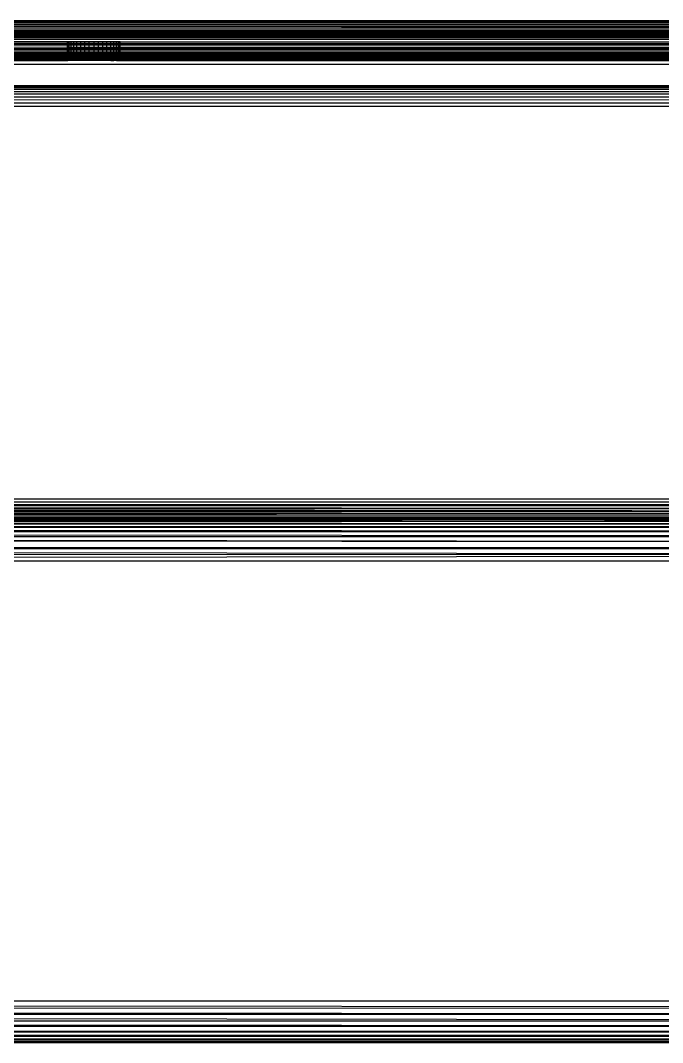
# Model space of a CAD drawing. Header units: inches. Extents: x 12 to 4609, y 5 to 3256.
# Drawn here: x 1033.2 to 1094.3, y 1641.8 to 1739.1 of the extents above; entities that cross this region are included whole.
import ezdxf

# ---------------------------------------------------------------- set-up
doc = ezdxf.new("R2010")
doc.units = ezdxf.units.IN
doc.header["$MEASUREMENT"] = 0

msp = doc.modelspace()

# ---------------------------------------------------------------- linework, layer by layer
for p, q in [((787.494, 1739.109), (1592.894, 1739.109)), ((787.494, 1739.109), (1075.526, 1739.081)), ((845.464, 1738.753), (1265.653, 1738.858)), ((875.002, 1739.07), (1075.526, 1739.081)), ((875.002, 1739.07), (1046.142, 1738.995)), ((922.886, 1738.969), (1046.142, 1738.995)), ((1010.778, 1738.941), (1168.514, 1738.941)), ((1010.778, 1738.941), (1265.653, 1738.858)), ((1046.142, 1738.995), (1338.068, 1739.056)), ((1046.142, 1738.995), (1168.514, 1738.941)), ((1075.526, 1739.081), (1592.894, 1739.109)), ((1075.526, 1739.081), (1338.068, 1739.056)), ((787.124, 1737.836), (1042.833, 1737.912)), ((1130.887, 1737.844), (787.124, 1737.836)), ((787.364, 1738.656), (1593.168, 1738.162)), ((787.364, 1738.656), (1563.556, 1738.121)), ((787.392, 1738.753), (1593.168, 1738.162)), ((1593.088, 1738.43), (845.464, 1738.753)), ((845.464, 1738.753), (1095.9, 1738.753)), ((1235.193, 1738.237), (858.161, 1738.371)), ((1235.193, 1738.237), (871.524, 1738.076)), ((871.524, 1738.076), (1563.556, 1738.121)), ((1593.193, 1738.077), (871.524, 1738.076)), ((871.524, 1738.076), (1177.113, 1737.952)), ((871.524, 1738.076), (1042.833, 1737.912)), ((1042.833, 1737.912), (1177.113, 1737.952)), ((1042.833, 1737.912), (1130.887, 1737.844)), ((786.831, 1736.932), (1037.694, 1736.932)), ((786.831, 1736.932), (1037.694, 1736.777)), ((786.831, 1736.932), (1037.694, 1736.847)), ((786.917, 1737.176), (1037.694, 1737.101)), ((787.018, 1737.497), (1593.557, 1736.932)), ((1155.728, 1737.639), (787.03, 1737.613)), ((1155.728, 1737.639), (787.063, 1737.639)), ((1309.64, 1737.585), (861.954, 1737.497)), ((1593.466, 1737.193), (861.954, 1737.497)), ((861.954, 1737.497), (1593.374, 1737.486)), ((904.291, 1737.728), (1208.315, 1737.784)), ((1238.869, 1737.76), (1007.544, 1737.691)), ((1007.544, 1737.691), (1155.728, 1737.639)), ((1037.694, 1736.932), (1037.694, 1737.101)), ((1037.694, 1737.101), (1037.732, 1737.101)), ((1037.694, 1736.932), (1037.732, 1736.932)), ((1037.694, 1736.847), (1037.694, 1736.932)), ((1037.732, 1736.932), (1037.732, 1737.101)), ((1037.732, 1737.101), (1037.845, 1737.1)), ((1037.732, 1736.847), (1037.732, 1736.932)), ((1037.732, 1736.932), (1037.845, 1736.932)), ((1037.845, 1736.932), (1037.845, 1737.1)), ((1037.845, 1737.1), (1038.029, 1737.1)), ((1037.845, 1736.847), (1037.845, 1736.932)), ((1037.845, 1736.932), (1038.029, 1736.932)), ((1038.029, 1736.932), (1038.029, 1737.1)), ((1038.029, 1737.1), (1038.279, 1737.1)), ((1038.029, 1736.847), (1038.029, 1736.932)), ((1038.029, 1736.932), (1038.279, 1736.932)), ((1038.279, 1736.932), (1038.279, 1737.1)), ((1038.279, 1737.1), (1038.587, 1737.1)), ((1038.279, 1736.847), (1038.279, 1736.932)), ((1038.279, 1736.932), (1038.587, 1736.932)), ((1038.587, 1736.932), (1038.587, 1737.1)), ((1038.587, 1737.1), (1038.944, 1737.1)), ((1038.587, 1736.847), (1038.587, 1736.932)), ((1038.587, 1736.932), (1038.944, 1736.932)), ((1038.944, 1736.932), (1038.944, 1737.1)), ((1038.944, 1737.1), (1039.339, 1737.1)), ((1038.944, 1736.847), (1038.944, 1736.932)), ((1038.944, 1736.932), (1039.339, 1736.932)), ((1039.339, 1736.932), (1039.339, 1737.1)), ((1039.339, 1737.1), (1039.76, 1737.1)), ((1039.339, 1736.847), (1039.339, 1736.932)), ((1039.339, 1736.932), (1039.76, 1736.932)), ((1039.76, 1736.932), (1039.76, 1737.1)), ((1039.76, 1737.1), (1040.194, 1737.1)), ((1039.76, 1736.846), (1039.76, 1736.932)), ((1039.76, 1736.932), (1040.194, 1736.932)), ((1040.194, 1737.1), (1040.194, 1736.932)), ((1040.194, 1737.1), (1040.628, 1737.1)), ((1040.194, 1736.932), (1040.194, 1736.846)), ((1040.194, 1736.932), (1040.628, 1736.932)), ((1040.628, 1736.932), (1040.628, 1737.1)), ((1040.628, 1737.1), (1041.049, 1737.1)), ((1040.628, 1736.846), (1040.628, 1736.932)), ((1040.628, 1736.932), (1041.049, 1736.932)), ((1041.049, 1736.932), (1041.049, 1737.1)), ((1041.049, 1737.1), (1041.444, 1737.099)), ((1041.049, 1736.846), (1041.049, 1736.932)), ((1041.049, 1736.932), (1041.444, 1736.932)), ((1041.444, 1736.932), (1041.444, 1737.099)), ((1041.444, 1737.099), (1041.801, 1737.099)), ((1041.444, 1736.846), (1041.444, 1736.932)), ((1041.444, 1736.932), (1041.801, 1736.932)), ((1041.801, 1736.932), (1041.801, 1737.099)), ((1041.801, 1737.099), (1042.109, 1737.099)), ((1041.801, 1736.846), (1041.801, 1736.932)), ((1041.801, 1736.932), (1042.109, 1736.932)), ((1042.109, 1736.932), (1042.109, 1737.099)), ((1042.109, 1737.099), (1042.359, 1737.099)), ((1042.109, 1736.846), (1042.109, 1736.932)), ((1042.109, 1736.932), (1042.359, 1736.932)), ((1042.359, 1736.932), (1042.359, 1737.099)), ((1042.359, 1737.099), (1042.543, 1737.099)), ((1042.359, 1736.846), (1042.359, 1736.932)), ((1042.359, 1736.932), (1042.543, 1736.932)), ((1042.543, 1736.932), (1042.543, 1737.099)), ((1042.543, 1737.099), (1042.656, 1737.099)), ((1042.543, 1736.846), (1042.543, 1736.932)), ((1042.543, 1736.932), (1042.656, 1736.932)), ((1042.656, 1736.932), (1042.656, 1737.099)), ((1042.656, 1737.099), (1042.694, 1737.099)), ((1042.656, 1736.845), (1042.656, 1736.932)), ((1042.656, 1736.932), (1042.694, 1736.932)), ((1042.694, 1736.932), (1042.694, 1737.099)), ((1042.694, 1737.099), (1137.694, 1737.07)), ((1042.694, 1736.845), (1042.694, 1736.932)), ((1042.694, 1736.932), (1137.694, 1736.932)), ((1594.025, 1735.821), (786.457, 1736.012)), ((786.457, 1736.012), (1594.118, 1735.684)), ((786.457, 1736.012), (1037.694, 1736.012)), ((786.546, 1736.191), (1037.694, 1736.135)), ((786.644, 1736.432), (1037.694, 1736.432)), ((786.644, 1736.432), (1037.694, 1736.359)), ((786.644, 1736.432), (1037.694, 1736.301)), ((786.731, 1736.647), (1037.694, 1736.58)), ((1037.694, 1736.847), (1037.732, 1736.847)), ((1037.694, 1736.777), (1037.694, 1736.847)), ((1037.694, 1736.777), (1037.732, 1736.777)), ((1037.694, 1736.58), (1037.694, 1736.777)), ((1037.694, 1736.58), (1037.732, 1736.58)), ((1037.694, 1736.432), (1037.694, 1736.58)), ((1037.694, 1736.432), (1037.732, 1736.432)), ((1037.694, 1736.359), (1037.694, 1736.432)), ((1037.694, 1736.359), (1037.732, 1736.359)), ((1037.694, 1736.301), (1037.694, 1736.359)), ((1037.694, 1736.301), (1037.732, 1736.301)), ((1037.694, 1736.135), (1037.694, 1736.301)), ((1037.694, 1736.135), (1037.732, 1736.135)), ((1037.694, 1736.012), (1037.694, 1736.135)), ((1037.694, 1736.012), (1037.732, 1736.012)), ((1037.732, 1736.847), (1037.845, 1736.847)), ((1037.732, 1736.777), (1037.732, 1736.847)), ((1037.732, 1736.777), (1037.845, 1736.777)), ((1037.732, 1736.58), (1037.732, 1736.777)), ((1037.732, 1736.58), (1037.845, 1736.58)), ((1037.732, 1736.432), (1037.732, 1736.58)), ((1037.732, 1736.432), (1037.845, 1736.432)), ((1037.732, 1736.359), (1037.732, 1736.432)), ((1037.732, 1736.359), (1037.845, 1736.359)), ((1037.732, 1736.301), (1037.732, 1736.359)), ((1037.732, 1736.301), (1037.845, 1736.301)), ((1037.732, 1736.135), (1037.732, 1736.301)), ((1037.732, 1736.012), (1037.732, 1736.135)), ((1037.732, 1736.135), (1037.845, 1736.135)), ((1037.732, 1736.012), (1037.845, 1736.012)), ((1037.845, 1736.847), (1038.029, 1736.847)), ((1037.845, 1736.777), (1037.845, 1736.847)), ((1037.845, 1736.58), (1037.845, 1736.777)), ((1037.845, 1736.777), (1038.029, 1736.777)), ((1037.845, 1736.58), (1038.029, 1736.58)), ((1037.845, 1736.432), (1037.845, 1736.58)), ((1037.845, 1736.432), (1038.029, 1736.432)), ((1037.845, 1736.359), (1037.845, 1736.432)), ((1037.845, 1736.359), (1038.029, 1736.359)), ((1037.845, 1736.301), (1037.845, 1736.359)), ((1037.845, 1736.301), (1038.029, 1736.301)), ((1037.845, 1736.135), (1037.845, 1736.301)), ((1037.845, 1736.135), (1038.029, 1736.135)), ((1037.845, 1736.012), (1037.845, 1736.135)), ((1037.845, 1736.012), (1038.029, 1736.012)), ((1038.029, 1736.847), (1038.279, 1736.847)), ((1038.029, 1736.777), (1038.029, 1736.847)), ((1038.029, 1736.58), (1038.029, 1736.777)), ((1038.029, 1736.777), (1038.279, 1736.776)), ((1038.029, 1736.58), (1038.279, 1736.58)), ((1038.029, 1736.432), (1038.029, 1736.58)), ((1038.029, 1736.432), (1038.279, 1736.432)), ((1038.029, 1736.359), (1038.029, 1736.432)), ((1038.029, 1736.359), (1038.279, 1736.359)), ((1038.029, 1736.301), (1038.029, 1736.359)), ((1038.029, 1736.301), (1038.279, 1736.301)), ((1038.029, 1736.135), (1038.029, 1736.301)), ((1038.029, 1736.012), (1038.029, 1736.135)), ((1038.029, 1736.135), (1038.279, 1736.135)), ((1038.029, 1736.012), (1038.279, 1736.012)), ((1038.279, 1736.776), (1038.279, 1736.847)), ((1038.279, 1736.847), (1038.587, 1736.847)), ((1038.279, 1736.58), (1038.279, 1736.776)), ((1038.279, 1736.776), (1038.587, 1736.776)), ((1038.279, 1736.58), (1038.587, 1736.58)), ((1038.279, 1736.432), (1038.279, 1736.58)), ((1038.279, 1736.432), (1038.587, 1736.432)), ((1038.279, 1736.359), (1038.279, 1736.432)), ((1038.279, 1736.359), (1038.587, 1736.359)), ((1038.279, 1736.301), (1038.279, 1736.359)), ((1038.279, 1736.301), (1038.587, 1736.301)), ((1038.279, 1736.135), (1038.279, 1736.301)), ((1038.279, 1736.135), (1038.587, 1736.135)), ((1038.279, 1736.012), (1038.279, 1736.135)), ((1038.279, 1736.012), (1038.587, 1736.012)), ((1038.587, 1736.776), (1038.587, 1736.847)), ((1038.587, 1736.847), (1038.944, 1736.847)), ((1038.587, 1736.58), (1038.587, 1736.776)), ((1038.587, 1736.776), (1038.944, 1736.776)), ((1038.587, 1736.432), (1038.587, 1736.58)), ((1038.587, 1736.58), (1038.944, 1736.58)), ((1038.587, 1736.359), (1038.587, 1736.432)), ((1038.587, 1736.432), (1038.944, 1736.432)), ((1038.587, 1736.359), (1038.944, 1736.359)), ((1038.587, 1736.301), (1038.587, 1736.359)), ((1038.587, 1736.301), (1038.944, 1736.301)), ((1038.587, 1736.135), (1038.587, 1736.301)), ((1038.587, 1736.135), (1038.944, 1736.135)), ((1038.587, 1736.012), (1038.587, 1736.135)), ((1038.587, 1736.012), (1038.944, 1736.012)), ((1038.944, 1736.776), (1038.944, 1736.847)), ((1038.944, 1736.847), (1039.339, 1736.847)), ((1038.944, 1736.58), (1038.944, 1736.776)), ((1038.944, 1736.776), (1039.339, 1736.776)), ((1038.944, 1736.432), (1038.944, 1736.58)), ((1038.944, 1736.58), (1039.339, 1736.58)), ((1038.944, 1736.359), (1038.944, 1736.432)), ((1038.944, 1736.432), (1039.339, 1736.432)), ((1038.944, 1736.301), (1038.944, 1736.359)), ((1038.944, 1736.359), (1039.339, 1736.358)), ((1038.944, 1736.135), (1038.944, 1736.301)), ((1038.944, 1736.301), (1039.339, 1736.3)), ((1038.944, 1736.012), (1038.944, 1736.135)), ((1038.944, 1736.135), (1039.339, 1736.135)), ((1038.944, 1736.012), (1039.339, 1736.012)), ((1039.339, 1736.776), (1039.339, 1736.847)), ((1039.339, 1736.847), (1039.76, 1736.846)), ((1039.339, 1736.58), (1039.339, 1736.776)), ((1039.339, 1736.776), (1039.76, 1736.775)), ((1039.339, 1736.432), (1039.339, 1736.58)), ((1039.339, 1736.58), (1039.76, 1736.579)), ((1039.339, 1736.358), (1039.339, 1736.432)), ((1039.339, 1736.432), (1039.76, 1736.432)), ((1039.339, 1736.3), (1039.339, 1736.358)), ((1039.339, 1736.358), (1039.76, 1736.358)), ((1039.339, 1736.135), (1039.339, 1736.3)), ((1039.339, 1736.3), (1039.76, 1736.3)), ((1039.339, 1736.012), (1039.339, 1736.135)), ((1039.339, 1736.135), (1039.76, 1736.135)), ((1039.339, 1736.012), (1039.76, 1736.012)), ((1039.76, 1736.775), (1039.76, 1736.846)), ((1039.76, 1736.846), (1040.194, 1736.846)), ((1039.76, 1736.579), (1039.76, 1736.775)), ((1039.76, 1736.775), (1040.194, 1736.775)), ((1039.76, 1736.432), (1039.76, 1736.579)), ((1039.76, 1736.579), (1040.194, 1736.579)), ((1039.76, 1736.358), (1039.76, 1736.432)), ((1039.76, 1736.432), (1040.194, 1736.432)), ((1039.76, 1736.3), (1039.76, 1736.358)), ((1039.76, 1736.358), (1040.194, 1736.358)), ((1039.76, 1736.135), (1039.76, 1736.3)), ((1039.76, 1736.3), (1040.194, 1736.3)), ((1039.76, 1736.012), (1039.76, 1736.135)), ((1039.76, 1736.135), (1040.194, 1736.134)), ((1039.76, 1736.012), (1040.194, 1736.012)), ((1040.194, 1736.846), (1040.194, 1736.775)), ((1040.194, 1736.846), (1040.628, 1736.846)), ((1040.194, 1736.775), (1040.194, 1736.579)), ((1040.194, 1736.775), (1040.628, 1736.775)), ((1040.194, 1736.579), (1040.194, 1736.432)), ((1040.194, 1736.579), (1040.628, 1736.579)), ((1040.194, 1736.432), (1040.194, 1736.358)), ((1040.194, 1736.432), (1040.628, 1736.432)), ((1040.194, 1736.358), (1040.194, 1736.3)), ((1040.194, 1736.358), (1040.628, 1736.358)), ((1040.194, 1736.3), (1040.194, 1736.134)), ((1040.194, 1736.3), (1040.628, 1736.3)), ((1040.194, 1736.134), (1040.194, 1736.012)), ((1040.194, 1736.134), (1040.628, 1736.134)), ((1040.194, 1736.012), (1040.628, 1736.012)), ((1040.628, 1736.775), (1040.628, 1736.846)), ((1040.628, 1736.846), (1041.049, 1736.846)), ((1040.628, 1736.579), (1040.628, 1736.775)), ((1040.628, 1736.775), (1041.049, 1736.775)), ((1040.628, 1736.432), (1040.628, 1736.579)), ((1040.628, 1736.579), (1041.049, 1736.579)), ((1040.628, 1736.358), (1040.628, 1736.432)), ((1040.628, 1736.432), (1041.049, 1736.432)), ((1040.628, 1736.3), (1040.628, 1736.358)), ((1040.628, 1736.358), (1041.049, 1736.358)), ((1040.628, 1736.134), (1040.628, 1736.3)), ((1040.628, 1736.3), (1041.049, 1736.3)), ((1040.628, 1736.012), (1040.628, 1736.134)), ((1040.628, 1736.134), (1041.049, 1736.134)), ((1040.628, 1736.012), (1041.049, 1736.012)), ((1041.049, 1736.775), (1041.049, 1736.846)), ((1041.049, 1736.846), (1041.444, 1736.846)), ((1041.049, 1736.579), (1041.049, 1736.775)), ((1041.049, 1736.775), (1041.444, 1736.774)), ((1041.049, 1736.432), (1041.049, 1736.579)), ((1041.049, 1736.579), (1041.444, 1736.579)), ((1041.049, 1736.358), (1041.049, 1736.432)), ((1041.049, 1736.432), (1041.444, 1736.432)), ((1041.049, 1736.3), (1041.049, 1736.358)), ((1041.049, 1736.358), (1041.444, 1736.358)), ((1041.049, 1736.134), (1041.049, 1736.3)), ((1041.049, 1736.3), (1041.444, 1736.299)), ((1041.049, 1736.012), (1041.049, 1736.134)), ((1041.049, 1736.134), (1041.444, 1736.134)), ((1041.049, 1736.012), (1041.444, 1736.012)), ((1041.444, 1736.774), (1041.444, 1736.846)), ((1041.444, 1736.846), (1041.801, 1736.846)), ((1041.444, 1736.579), (1041.444, 1736.774)), ((1041.444, 1736.774), (1041.801, 1736.774)), ((1041.444, 1736.432), (1041.444, 1736.579)), ((1041.444, 1736.579), (1041.801, 1736.579)), ((1041.444, 1736.358), (1041.444, 1736.432)), ((1041.444, 1736.432), (1041.801, 1736.432)), ((1041.444, 1736.299), (1041.444, 1736.358)), ((1041.444, 1736.358), (1041.801, 1736.358)), ((1041.444, 1736.134), (1041.444, 1736.299)), ((1041.444, 1736.299), (1041.801, 1736.299)), ((1041.444, 1736.012), (1041.444, 1736.134)), ((1041.444, 1736.134), (1041.801, 1736.134)), ((1041.444, 1736.012), (1041.801, 1736.012)), ((1041.801, 1736.774), (1041.801, 1736.846)), ((1041.801, 1736.846), (1042.109, 1736.846)), ((1041.801, 1736.579), (1041.801, 1736.774)), ((1041.801, 1736.774), (1042.109, 1736.774)), ((1041.801, 1736.432), (1041.801, 1736.579)), ((1041.801, 1736.579), (1042.109, 1736.579)), ((1041.801, 1736.358), (1041.801, 1736.432)), ((1041.801, 1736.432), (1042.109, 1736.432)), ((1041.801, 1736.299), (1041.801, 1736.358)), ((1041.801, 1736.358), (1042.109, 1736.358)), ((1041.801, 1736.134), (1041.801, 1736.299)), ((1041.801, 1736.299), (1042.109, 1736.299)), ((1041.801, 1736.012), (1041.801, 1736.134)), ((1041.801, 1736.134), (1042.109, 1736.134)), ((1041.801, 1736.012), (1042.109, 1736.012)), ((1042.109, 1736.774), (1042.109, 1736.846)), ((1042.109, 1736.846), (1042.359, 1736.846)), ((1042.109, 1736.579), (1042.109, 1736.774)), ((1042.109, 1736.774), (1042.359, 1736.774)), ((1042.109, 1736.432), (1042.109, 1736.579)), ((1042.109, 1736.579), (1042.359, 1736.579)), ((1042.109, 1736.358), (1042.109, 1736.432)), ((1042.109, 1736.432), (1042.359, 1736.432)), ((1042.109, 1736.299), (1042.109, 1736.358)), ((1042.109, 1736.358), (1042.359, 1736.358)), ((1042.109, 1736.134), (1042.109, 1736.299)), ((1042.109, 1736.299), (1042.359, 1736.299)), ((1042.109, 1736.012), (1042.109, 1736.134)), ((1042.109, 1736.134), (1042.359, 1736.134)), ((1042.109, 1736.012), (1042.359, 1736.012)), ((1042.359, 1736.774), (1042.359, 1736.846)), ((1042.359, 1736.846), (1042.543, 1736.846)), ((1042.359, 1736.579), (1042.359, 1736.774)), ((1042.359, 1736.774), (1042.543, 1736.774)), ((1042.359, 1736.432), (1042.359, 1736.579)), ((1042.359, 1736.579), (1042.543, 1736.579)), ((1042.359, 1736.358), (1042.359, 1736.432)), ((1042.359, 1736.432), (1042.543, 1736.432)), ((1042.359, 1736.299), (1042.359, 1736.358)), ((1042.359, 1736.358), (1042.543, 1736.357)), ((1042.359, 1736.134), (1042.359, 1736.299)), ((1042.359, 1736.299), (1042.543, 1736.299)), ((1042.359, 1736.012), (1042.359, 1736.134)), ((1042.359, 1736.134), (1042.543, 1736.134)), ((1042.359, 1736.012), (1042.543, 1736.012)), ((1042.543, 1736.774), (1042.543, 1736.846)), ((1042.543, 1736.846), (1042.656, 1736.845)), ((1042.543, 1736.579), (1042.543, 1736.774)), ((1042.543, 1736.774), (1042.656, 1736.774)), ((1042.543, 1736.432), (1042.543, 1736.579)), ((1042.543, 1736.579), (1042.656, 1736.579)), ((1042.543, 1736.357), (1042.543, 1736.432)), ((1042.543, 1736.432), (1042.656, 1736.432)), ((1042.543, 1736.299), (1042.543, 1736.357)), ((1042.543, 1736.357), (1042.656, 1736.357)), ((1042.543, 1736.134), (1042.543, 1736.299)), ((1042.543, 1736.299), (1042.656, 1736.299)), ((1042.543, 1736.012), (1042.543, 1736.134)), ((1042.543, 1736.134), (1042.656, 1736.134)), ((1042.543, 1736.012), (1042.656, 1736.012)), ((1042.656, 1736.774), (1042.656, 1736.845)), ((1042.656, 1736.845), (1042.694, 1736.845)), ((1042.656, 1736.579), (1042.656, 1736.774)), ((1042.656, 1736.774), (1042.694, 1736.774)), ((1042.656, 1736.432), (1042.656, 1736.579)), ((1042.656, 1736.579), (1042.694, 1736.579)), ((1042.656, 1736.357), (1042.656, 1736.432)), ((1042.656, 1736.432), (1042.694, 1736.432)), ((1042.656, 1736.299), (1042.656, 1736.357)), ((1042.656, 1736.357), (1042.694, 1736.357)), ((1042.656, 1736.134), (1042.656, 1736.299)), ((1042.656, 1736.299), (1042.694, 1736.299)), ((1042.656, 1736.012), (1042.656, 1736.134)), ((1042.656, 1736.134), (1042.694, 1736.134)), ((1042.656, 1736.012), (1042.694, 1736.012)), ((1042.694, 1736.774), (1042.694, 1736.845)), ((1042.694, 1736.845), (1137.694, 1736.813)), ((1042.694, 1736.579), (1042.694, 1736.774)), ((1042.694, 1736.774), (1137.694, 1736.715)), ((1042.694, 1736.432), (1042.694, 1736.579)), ((1042.694, 1736.579), (1137.694, 1736.553)), ((1042.694, 1736.357), (1042.694, 1736.432)), ((1042.694, 1736.432), (1137.694, 1736.432)), ((1042.694, 1736.299), (1042.694, 1736.357)), ((1042.694, 1736.357), (1137.694, 1736.33)), ((1042.694, 1736.134), (1042.694, 1736.299)), ((1042.694, 1736.299), (1137.694, 1736.249)), ((1042.694, 1736.012), (1042.694, 1736.134)), ((1042.694, 1736.134), (1137.694, 1736.113)), ((1042.694, 1736.012), (1137.694, 1736.012)), ((1190.194, 1734.913), (783.368, 1734.913)), ((785.794, 1735.309), (1037.694, 1735.309)), ((1037.694, 1735.361), (785.987, 1735.37)), ((786.083, 1735.458), (1037.694, 1735.457)), ((1037.694, 1735.426), (786.083, 1735.458)), ((1037.694, 1735.515), (786.174, 1735.54)), ((786.27, 1735.684), (1037.694, 1735.684)), ((1037.694, 1735.613), (786.27, 1735.684)), ((1038.029, 1735.64), (786.27, 1735.684)), ((786.36, 1735.818), (1037.694, 1735.776)), ((1037.694, 1735.776), (1037.732, 1735.776)), ((1037.694, 1735.684), (1037.694, 1735.776)), ((1037.694, 1735.684), (1037.732, 1735.684)), ((1037.694, 1735.613), (1037.694, 1735.684)), ((1037.732, 1735.613), (1037.694, 1735.613)), ((1037.694, 1735.515), (1037.694, 1735.613)), ((1037.732, 1735.515), (1037.694, 1735.515)), ((1037.694, 1735.457), (1037.694, 1735.515)), ((1037.694, 1735.457), (1037.732, 1735.457)), ((1037.694, 1735.426), (1037.694, 1735.457)), ((1037.732, 1735.426), (1037.694, 1735.426)), ((1037.694, 1735.361), (1037.694, 1735.426)), ((1037.732, 1735.361), (1037.694, 1735.361)), ((1037.694, 1735.309), (1037.694, 1735.361)), ((1037.694, 1735.309), (1037.732, 1735.309)), ((1037.732, 1735.684), (1037.732, 1735.776)), ((1037.732, 1735.776), (1037.845, 1735.776)), ((1037.732, 1735.613), (1037.732, 1735.684)), ((1037.732, 1735.684), (1037.845, 1735.684)), ((1037.845, 1735.613), (1037.732, 1735.613)), ((1037.732, 1735.515), (1037.732, 1735.613)), ((1037.845, 1735.514), (1037.732, 1735.515)), ((1037.732, 1735.457), (1037.732, 1735.515)), ((1037.732, 1735.457), (1037.845, 1735.457)), ((1037.732, 1735.426), (1037.732, 1735.457)), ((1037.845, 1735.426), (1037.732, 1735.426)), ((1037.732, 1735.361), (1037.732, 1735.426)), ((1037.845, 1735.361), (1037.732, 1735.361)), ((1037.732, 1735.309), (1037.732, 1735.361)), ((1037.845, 1735.309), (1037.732, 1735.309)), ((1037.845, 1735.684), (1037.845, 1735.776)), ((1037.845, 1735.776), (1038.029, 1735.776)), ((1037.845, 1735.684), (1038.029, 1735.684)), ((1037.845, 1735.613), (1037.845, 1735.684)), ((1038.029, 1735.613), (1037.845, 1735.613)), ((1037.845, 1735.514), (1037.845, 1735.613)), ((1037.845, 1735.457), (1037.845, 1735.514)), ((1038.029, 1735.514), (1037.845, 1735.514)), ((1037.845, 1735.426), (1037.845, 1735.457)), ((1037.845, 1735.457), (1038.029, 1735.457)), ((1037.845, 1735.361), (1037.845, 1735.426)), ((1038.029, 1735.426), (1037.845, 1735.426)), ((1037.845, 1735.309), (1037.845, 1735.361)), ((1038.029, 1735.361), (1037.845, 1735.361)), ((1038.029, 1735.309), (1037.845, 1735.309)), ((1038.029, 1735.684), (1038.029, 1735.776)), ((1038.029, 1735.776), (1038.279, 1735.776)), ((1038.029, 1735.64), (1038.029, 1735.684)), ((1038.029, 1735.684), (1038.279, 1735.684)), ((1038.029, 1735.613), (1038.029, 1735.64)), ((1038.029, 1735.64), (1137.694, 1735.623)), ((1038.279, 1735.613), (1038.029, 1735.613)), ((1038.029, 1735.514), (1038.029, 1735.613)), ((1038.029, 1735.457), (1038.029, 1735.514)), ((1038.279, 1735.514), (1038.029, 1735.514)), ((1038.029, 1735.426), (1038.029, 1735.457)), ((1038.029, 1735.457), (1038.279, 1735.457)), ((1038.029, 1735.361), (1038.029, 1735.426)), ((1038.279, 1735.426), (1038.029, 1735.426)), ((1038.029, 1735.309), (1038.029, 1735.361)), ((1038.279, 1735.361), (1038.029, 1735.361)), ((1038.279, 1735.309), (1038.029, 1735.309)), ((1038.279, 1735.684), (1038.279, 1735.776)), ((1038.279, 1735.776), (1038.587, 1735.776)), ((1038.279, 1735.613), (1038.279, 1735.684)), ((1038.279, 1735.684), (1038.587, 1735.684)), ((1038.279, 1735.514), (1038.279, 1735.613)), ((1038.587, 1735.613), (1038.279, 1735.613)), ((1038.279, 1735.457), (1038.279, 1735.514)), ((1038.587, 1735.514), (1038.279, 1735.514)), ((1038.279, 1735.426), (1038.279, 1735.457)), ((1038.279, 1735.457), (1038.587, 1735.457)), ((1038.279, 1735.361), (1038.279, 1735.426)), ((1038.587, 1735.426), (1038.279, 1735.426)), ((1038.279, 1735.309), (1038.279, 1735.361)), ((1038.587, 1735.361), (1038.279, 1735.361)), ((1038.587, 1735.309), (1038.279, 1735.309)), ((1038.587, 1735.684), (1038.587, 1735.776)), ((1038.587, 1735.776), (1038.944, 1735.776)), ((1038.587, 1735.613), (1038.587, 1735.684)), ((1038.587, 1735.684), (1038.944, 1735.684)), ((1038.587, 1735.514), (1038.587, 1735.613)), ((1038.944, 1735.613), (1038.587, 1735.613)), ((1038.587, 1735.457), (1038.587, 1735.514)), ((1038.944, 1735.514), (1038.587, 1735.514)), ((1038.587, 1735.426), (1038.587, 1735.457)), ((1038.587, 1735.457), (1038.944, 1735.457)), ((1038.587, 1735.361), (1038.587, 1735.426)), ((1038.944, 1735.426), (1038.587, 1735.426)), ((1038.587, 1735.309), (1038.587, 1735.361)), ((1038.944, 1735.361), (1038.587, 1735.361)), ((1038.944, 1735.309), (1038.587, 1735.309)), ((1038.944, 1735.684), (1038.944, 1735.776)), ((1038.944, 1735.776), (1039.339, 1735.776)), ((1038.944, 1735.613), (1038.944, 1735.684)), ((1038.944, 1735.684), (1039.339, 1735.684)), ((1038.944, 1735.514), (1038.944, 1735.613)), ((1039.339, 1735.613), (1038.944, 1735.613)), ((1038.944, 1735.457), (1038.944, 1735.514)), ((1039.339, 1735.514), (1038.944, 1735.514)), ((1038.944, 1735.426), (1038.944, 1735.457)), ((1038.944, 1735.457), (1039.339, 1735.457)), ((1038.944, 1735.361), (1038.944, 1735.426)), ((1039.339, 1735.426), (1038.944, 1735.426)), ((1038.944, 1735.309), (1038.944, 1735.361)), ((1039.339, 1735.361), (1038.944, 1735.361)), ((1039.339, 1735.309), (1038.944, 1735.309)), ((1039.339, 1735.684), (1039.339, 1735.776)), ((1039.339, 1735.776), (1039.76, 1735.776)), ((1039.339, 1735.613), (1039.339, 1735.684)), ((1039.339, 1735.684), (1039.76, 1735.684)), ((1039.339, 1735.514), (1039.339, 1735.613)), ((1039.76, 1735.613), (1039.339, 1735.613)), ((1039.339, 1735.457), (1039.339, 1735.514)), ((1039.76, 1735.514), (1039.339, 1735.514)), ((1039.339, 1735.426), (1039.339, 1735.457)), ((1039.339, 1735.457), (1039.76, 1735.457)), ((1039.339, 1735.361), (1039.339, 1735.426)), ((1039.76, 1735.426), (1039.339, 1735.426)), ((1039.339, 1735.309), (1039.339, 1735.361)), ((1039.76, 1735.361), (1039.339, 1735.361)), ((1039.76, 1735.309), (1039.339, 1735.309)), ((1039.76, 1735.684), (1039.76, 1735.776)), ((1039.76, 1735.776), (1040.194, 1735.776)), ((1039.76, 1735.613), (1039.76, 1735.684)), ((1039.76, 1735.684), (1040.194, 1735.684)), ((1039.76, 1735.514), (1039.76, 1735.613)), ((1040.194, 1735.613), (1039.76, 1735.613)), ((1039.76, 1735.457), (1039.76, 1735.514)), ((1040.194, 1735.514), (1039.76, 1735.514)), ((1039.76, 1735.426), (1039.76, 1735.457)), ((1039.76, 1735.457), (1040.194, 1735.457)), ((1039.76, 1735.361), (1039.76, 1735.426)), ((1040.194, 1735.426), (1039.76, 1735.426)), ((1039.76, 1735.309), (1039.76, 1735.361)), ((1040.194, 1735.361), (1039.76, 1735.361)), ((1040.194, 1735.309), (1039.76, 1735.309)), ((1040.194, 1735.776), (1040.194, 1735.684)), ((1040.194, 1735.776), (1040.628, 1735.776)), ((1040.194, 1735.684), (1040.194, 1735.613)), ((1040.194, 1735.684), (1040.628, 1735.684)), ((1040.194, 1735.613), (1040.194, 1735.514)), ((1040.628, 1735.612), (1040.194, 1735.613)), ((1040.194, 1735.514), (1040.194, 1735.457)), ((1040.628, 1735.514), (1040.194, 1735.514)), ((1040.194, 1735.457), (1040.194, 1735.426)), ((1040.194, 1735.457), (1040.628, 1735.457)), ((1040.194, 1735.426), (1040.194, 1735.361)), ((1040.628, 1735.426), (1040.194, 1735.426)), ((1040.194, 1735.361), (1040.194, 1735.309)), ((1040.628, 1735.361), (1040.194, 1735.361)), ((1040.628, 1735.309), (1040.194, 1735.309)), ((1040.628, 1735.684), (1040.628, 1735.776)), ((1040.628, 1735.776), (1041.049, 1735.776)), ((1040.628, 1735.612), (1040.628, 1735.684)), ((1040.628, 1735.684), (1041.049, 1735.684)), ((1040.628, 1735.514), (1040.628, 1735.612)), ((1041.049, 1735.612), (1040.628, 1735.612)), ((1040.628, 1735.457), (1040.628, 1735.514)), ((1041.049, 1735.514), (1040.628, 1735.514)), ((1040.628, 1735.426), (1040.628, 1735.457)), ((1040.628, 1735.457), (1041.049, 1735.457)), ((1040.628, 1735.361), (1040.628, 1735.426)), ((1041.049, 1735.426), (1040.628, 1735.426)), ((1040.628, 1735.309), (1040.628, 1735.361)), ((1041.049, 1735.361), (1040.628, 1735.361)), ((1041.049, 1735.309), (1040.628, 1735.309)), ((1041.049, 1735.684), (1041.049, 1735.776)), ((1041.049, 1735.776), (1041.444, 1735.776)), ((1041.049, 1735.612), (1041.049, 1735.684)), ((1041.049, 1735.684), (1041.444, 1735.684)), ((1041.049, 1735.514), (1041.049, 1735.612)), ((1041.444, 1735.612), (1041.049, 1735.612)), ((1041.049, 1735.457), (1041.049, 1735.514)), ((1041.444, 1735.514), (1041.049, 1735.514)), ((1041.049, 1735.426), (1041.049, 1735.457)), ((1041.049, 1735.457), (1041.444, 1735.457)), ((1041.049, 1735.361), (1041.049, 1735.426)), ((1041.444, 1735.426), (1041.049, 1735.426)), ((1041.049, 1735.309), (1041.049, 1735.361)), ((1041.444, 1735.361), (1041.049, 1735.361)), ((1041.444, 1735.309), (1041.049, 1735.309)), ((1041.444, 1735.684), (1041.444, 1735.776)), ((1041.444, 1735.776), (1041.801, 1735.776)), ((1041.444, 1735.612), (1041.444, 1735.684)), ((1041.444, 1735.684), (1041.801, 1735.684)), ((1041.444, 1735.514), (1041.444, 1735.612)), ((1041.801, 1735.612), (1041.444, 1735.612)), ((1041.444, 1735.457), (1041.444, 1735.514)), ((1041.801, 1735.514), (1041.444, 1735.514)), ((1041.444, 1735.426), (1041.444, 1735.457)), ((1041.444, 1735.457), (1041.801, 1735.457)), ((1041.444, 1735.361), (1041.444, 1735.426)), ((1041.801, 1735.426), (1041.444, 1735.426)), ((1041.444, 1735.309), (1041.444, 1735.361)), ((1041.801, 1735.361), (1041.444, 1735.361)), ((1041.801, 1735.309), (1041.444, 1735.309)), ((1041.801, 1735.684), (1041.801, 1735.776)), ((1041.801, 1735.776), (1042.109, 1735.775)), ((1041.801, 1735.612), (1041.801, 1735.684)), ((1041.801, 1735.684), (1042.109, 1735.684)), ((1041.801, 1735.514), (1041.801, 1735.612)), ((1042.109, 1735.612), (1041.801, 1735.612)), ((1041.801, 1735.457), (1041.801, 1735.514)), ((1042.109, 1735.514), (1041.801, 1735.514)), ((1041.801, 1735.426), (1041.801, 1735.457)), ((1041.801, 1735.457), (1042.109, 1735.457)), ((1041.801, 1735.361), (1041.801, 1735.426)), ((1042.109, 1735.426), (1041.801, 1735.426)), ((1041.801, 1735.309), (1041.801, 1735.361)), ((1042.109, 1735.361), (1041.801, 1735.361)), ((1041.801, 1735.309), (1042.109, 1735.309)), ((1042.109, 1735.684), (1042.109, 1735.775)), ((1042.109, 1735.775), (1042.359, 1735.775)), ((1042.109, 1735.612), (1042.109, 1735.684)), ((1042.109, 1735.684), (1042.359, 1735.684)), ((1042.109, 1735.514), (1042.109, 1735.612)), ((1042.359, 1735.612), (1042.109, 1735.612)), ((1042.109, 1735.457), (1042.109, 1735.514)), ((1042.359, 1735.514), (1042.109, 1735.514)), ((1042.109, 1735.426), (1042.109, 1735.457)), ((1042.109, 1735.457), (1042.359, 1735.457)), ((1042.109, 1735.361), (1042.109, 1735.426)), ((1042.359, 1735.425), (1042.109, 1735.426)), ((1042.109, 1735.309), (1042.109, 1735.361)), ((1042.359, 1735.361), (1042.109, 1735.361)), ((1042.359, 1735.309), (1042.109, 1735.309)), ((1042.359, 1735.684), (1042.359, 1735.775)), ((1042.359, 1735.775), (1042.543, 1735.775)), ((1042.359, 1735.612), (1042.359, 1735.684)), ((1042.359, 1735.684), (1042.543, 1735.684)), ((1042.359, 1735.514), (1042.359, 1735.612)), ((1042.543, 1735.612), (1042.359, 1735.612)), ((1042.359, 1735.457), (1042.359, 1735.514)), ((1042.543, 1735.514), (1042.359, 1735.514)), ((1042.359, 1735.425), (1042.359, 1735.457)), ((1042.359, 1735.457), (1042.543, 1735.457)), ((1042.359, 1735.361), (1042.359, 1735.425)), ((1042.543, 1735.425), (1042.359, 1735.425)), ((1042.359, 1735.309), (1042.359, 1735.361)), ((1042.543, 1735.361), (1042.359, 1735.361)), ((1042.359, 1735.309), (1042.543, 1735.309)), ((1042.543, 1735.684), (1042.543, 1735.775)), ((1042.543, 1735.775), (1042.656, 1735.775)), ((1042.543, 1735.612), (1042.543, 1735.684)), ((1042.543, 1735.684), (1042.656, 1735.684)), ((1042.543, 1735.514), (1042.543, 1735.612)), ((1042.656, 1735.612), (1042.543, 1735.612)), ((1042.543, 1735.457), (1042.543, 1735.514)), ((1042.656, 1735.514), (1042.543, 1735.514)), ((1042.543, 1735.425), (1042.543, 1735.457)), ((1042.543, 1735.457), (1042.656, 1735.457)), ((1042.543, 1735.361), (1042.543, 1735.425)), ((1042.656, 1735.425), (1042.543, 1735.425)), ((1042.543, 1735.309), (1042.543, 1735.361)), ((1042.656, 1735.361), (1042.543, 1735.361)), ((1042.543, 1735.309), (1042.656, 1735.309)), ((1042.656, 1735.684), (1042.656, 1735.775)), ((1042.656, 1735.775), (1042.694, 1735.775)), ((1042.656, 1735.612), (1042.656, 1735.684)), ((1042.656, 1735.684), (1042.694, 1735.684)), ((1042.656, 1735.514), (1042.656, 1735.612)), ((1042.694, 1735.612), (1042.656, 1735.612)), ((1042.656, 1735.457), (1042.656, 1735.514)), ((1042.694, 1735.514), (1042.656, 1735.514)), ((1042.656, 1735.425), (1042.656, 1735.457)), ((1042.656, 1735.457), (1042.694, 1735.457)), ((1042.656, 1735.361), (1042.656, 1735.425)), ((1042.694, 1735.425), (1042.656, 1735.425)), ((1042.656, 1735.309), (1042.656, 1735.361)), ((1042.694, 1735.361), (1042.656, 1735.361)), ((1042.656, 1735.309), (1042.694, 1735.309)), ((1042.694, 1735.684), (1042.694, 1735.775)), ((1042.694, 1735.775), (1137.694, 1735.76)), ((1042.694, 1735.612), (1042.694, 1735.684)), ((1042.694, 1735.684), (1137.694, 1735.684)), ((1042.694, 1735.514), (1042.694, 1735.612)), ((1137.694, 1735.585), (1042.694, 1735.612)), ((1042.694, 1735.457), (1042.694, 1735.514)), ((1137.694, 1735.504), (1042.694, 1735.514)), ((1042.694, 1735.425), (1042.694, 1735.457)), ((1042.694, 1735.457), (1137.694, 1735.457)), ((1042.694, 1735.361), (1042.694, 1735.425)), ((1137.694, 1735.414), (1042.694, 1735.425)), ((1042.694, 1735.309), (1042.694, 1735.361)), ((1137.694, 1735.357), (1042.694, 1735.361)), ((1042.694, 1735.309), (1137.694, 1735.309)), ((783.368, 1732.888), (1190.194, 1732.913)), ((1190.194, 1732.792), (783.368, 1732.815)), ((1190.194, 1732.729), (783.368, 1732.729)), ((1188.194, 1732.703), (783.368, 1732.695)), ((1188.194, 1732.531), (783.368, 1732.531)), ((1188.194, 1732.327), (783.368, 1732.327)), ((1188.194, 1732.088), (783.368, 1732.088)), ((1188.194, 1731.821), (783.368, 1731.821)), ((1188.194, 1731.538), (783.368, 1731.531)), ((1188.194, 1731.226), (783.368, 1731.226)), ((1188.194, 1730.913), (783.368, 1730.913)), ((1186.194, 1693.578), (742.027, 1693.321)), ((1186.194, 1693.25), (742.027, 1693.321)), ((742.034, 1693.578), (1186.194, 1693.578)), ((1186.194, 1692.922), (832.679, 1693.169)), ((1186.194, 1693.25), (892.585, 1693.238)), ((742.004, 1692.409), (1129.597, 1692.36)), ((742.01, 1692.629), (1091.429, 1692.412)), ((742.016, 1692.105), (1057.576, 1692.109)), ((1129.597, 1692.36), (742.018, 1692.334)), ((1186.194, 1692.11), (742.018, 1692.334)), ((742.026, 1692.922), (1186.194, 1692.922)), ((1186.194, 1692.922), (742.027, 1693.064)), ((1186.194, 1692.922), (789.605, 1692.891)), ((789.605, 1692.891), (1186.194, 1692.629)), ((1186.194, 1692.629), (931.523, 1692.629)), ((1091.429, 1692.412), (931.523, 1692.629)), ((977.518, 1692), (1057.576, 1692.109)), ((1186.194, 1692.11), (1057.576, 1692.109)), ((1091.429, 1692.412), (1186.194, 1692.353)), ((1129.597, 1692.36), (1091.429, 1692.412)), ((774.083, 1691.169), (1190.194, 1690.855)), ((790.219, 1691.189), (1186.194, 1691.183)), ((1186.194, 1691.749), (793.718, 1691.751)), ((806.025, 1691.619), (1137.22, 1691.619)), ((860.567, 1691.276), (1186.194, 1691.183)), ((874.84, 1691.861), (1186.194, 1691.749)), ((1186.194, 1691.907), (909.547, 1691.908)), ((910.252, 1691.338), (1186.194, 1691.183)), ((977.518, 1692), (1186.194, 1691.907)), ((982.566, 1691.427), (1186.194, 1691.423)), ((1088.805, 1691.559), (986.476, 1691.586)), ((1088.805, 1691.559), (1021.165, 1691.475)), ((1021.165, 1691.475), (1186.194, 1691.423)), ((1070.529, 1691.67), (1029.148, 1691.68)), ((1186.194, 1691.68), (1070.529, 1691.67)), ((1154.174, 1691.64), (1070.529, 1691.67)), ((1088.805, 1691.559), (1115.323, 1691.592)), ((738.861, 1690.476), (1190.194, 1690.447)), ((1190.194, 1690.855), (739.231, 1690.844)), ((739.231, 1690.844), (1190.194, 1690.447)), ((739.351, 1690.962), (1190.194, 1690.855)), ((741.991, 1690.447), (1190.194, 1690.447)), ((938.441, 1690.22), (1190.194, 1689.97)), ((738.222, 1689.841), (1190.194, 1689.435)), ((738.344, 1689.962), (1190.194, 1689.97)), ((738.344, 1689.962), (1190.194, 1689.435)), ((736.075, 1687.619), (1190.194, 1688.245)), ((736.746, 1688.371), (1190.194, 1688.245)), ((737.237, 1688.85), (1190.194, 1688.855)), ((737.237, 1688.85), (1190.194, 1688.245)), ((1190.194, 1688.855), (737.469, 1689.085)), ((737.562, 1689.177), (1190.194, 1688.855)), ((1190.194, 1687.619), (736.075, 1687.619)), ((694.248, 1645.64), (1186.194, 1645.794)), ((694.248, 1645.64), (1186.194, 1645.134)), ((694.25, 1645.794), (1186.194, 1645.794)), ((1186.194, 1644.492), (694.235, 1644.413)), ((694.241, 1644.971), (1186.194, 1645.134)), ((694.241, 1644.971), (1186.194, 1644.492)), ((694.227, 1643.813), (1186.194, 1643.885)), ((694.227, 1643.813), (1186.194, 1643.331)), ((1186.194, 1643.885), (694.235, 1644.413)), ((1186.194, 1642.845), (694.211, 1642.652)), ((1186.194, 1642.439), (694.211, 1642.652)), ((1186.194, 1642.845), (694.214, 1642.845)), ((1186.194, 1643.331), (694.221, 1643.334)), ((694.186, 1641.809), (1186.194, 1641.806)), ((1186.194, 1641.913), (694.19, 1641.862)), ((1186.194, 1641.806), (694.19, 1641.862)), ((1186.194, 1641.913), (694.193, 1641.915)), ((694.195, 1641.971), (1186.194, 1642.126)), ((694.195, 1641.971), (1186.194, 1641.913)), ((1186.194, 1642.126), (694.2, 1642.128)), ((694.205, 1642.369), (1186.194, 1642.439)), ((694.205, 1642.369), (1186.194, 1642.126)), ((1186.194, 1642.439), (694.207, 1642.455))]:
    msp.add_line(p, q)

doc.saveas('drawing.dxf')
